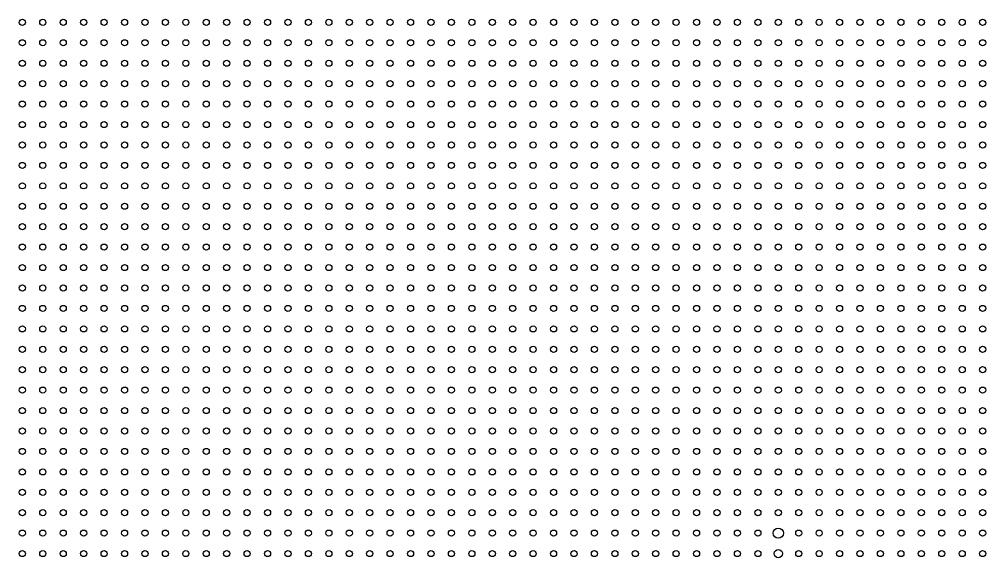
# Model space of a CAD drawing. Header units: metres. Extents: x -6 to 3826, y 14 to 2163.
# Drawn here: x 1917 to 2863, y 1636 to 2163 of the extents above; entities that cross this region are included whole.
import ezdxf

# ---------------------------------------------------------------- set-up
doc = ezdxf.new("R2010")
doc.units = ezdxf.units.M

msp = doc.modelspace()

# ---------------------------------------------------------------- linework, layer by layer
for centre, radius in [((1920, 2160), 3), ((1940, 2160), 3), ((1960, 2160), 3), ((1980, 2160), 3), ((2000, 2160), 3), ((2020, 2160), 3), ((2040, 2160), 3), ((2060, 2160), 3), ((2080, 2160), 3), ((2100, 2160), 3), ((2120, 2160), 3), ((2140, 2160), 3), ((2160, 2160), 3), ((2180, 2160), 3), ((2200, 2160), 3), ((2220, 2160), 3), ((2240, 2160), 3), ((2260, 2160), 3), ((2280, 2160), 3), ((2300, 2160), 3), ((2320, 2160), 3), ((2340, 2160), 3), ((2360, 2160), 3), ((2380, 2160), 3), ((2400, 2160), 3), ((2420, 2160), 3), ((2440, 2160), 3), ((2460, 2160), 3), ((2480, 2160), 3), ((2500, 2160), 3), ((2520, 2160), 3), ((2540, 2160), 3), ((2560, 2160), 3), ((2580, 2160), 3), ((2600, 2160), 3), ((2620, 2160), 3), ((2640, 2160), 3), ((2660, 2160), 3), ((2680, 2160), 3), ((2700, 2160), 3), ((2720, 2160), 3), ((2740, 2160), 3), ((2760, 2160), 3), ((2780, 2160), 3), ((2800, 2160), 3), ((2820, 2160), 3), ((2840, 2160), 3), ((2860, 2160), 3), ((1920, 2140), 3), ((1940, 2140), 3), ((1960, 2140), 3), ((1980, 2140), 3), ((2000, 2140), 3), ((2020, 2140), 3), ((2040, 2140), 3), ((2060, 2140), 3), ((2080, 2140), 3), ((2100, 2140), 3), ((2120, 2140), 3), ((2140, 2140), 3), ((2160, 2140), 3), ((2180, 2140), 3), ((2200, 2140), 3), ((2220, 2140), 3), ((2240, 2140), 3), ((2260, 2140), 3), ((2280, 2140), 3), ((2300, 2140), 3), ((2320, 2140), 3), ((2340, 2140), 3), ((2360, 2140), 3), ((2380, 2140), 3), ((2400, 2140), 3), ((2420, 2140), 3), ((2440, 2140), 3), ((2460, 2140), 3), ((2480, 2140), 3), ((2500, 2140), 3), ((2520, 2140), 3), ((2540, 2140), 3), ((2560, 2140), 3), ((2580, 2140), 3), ((2600, 2140), 3), ((2620, 2140), 3), ((2640, 2140), 3), ((2660, 2140), 3), ((2680, 2140), 3), ((2700, 2140), 3), ((2720, 2140), 3), ((2740, 2140), 3), ((2760, 2140), 3), ((2780, 2140), 3), ((2800, 2140), 3), ((2820, 2140), 3), ((2840, 2140), 3), ((2860, 2140), 3), ((1920, 2120), 3), ((1940, 2120), 3), ((1960, 2120), 3), ((1980, 2120), 3), ((2000, 2120), 3), ((2020, 2120), 3), ((2040, 2120), 3), ((2060, 2120), 3), ((2080, 2120), 3), ((2100, 2120), 3), ((2120, 2120), 3), ((2140, 2120), 3), ((2160, 2120), 3), ((2180, 2120), 3), ((2200, 2120), 3), ((2220, 2120), 3), ((2240, 2120), 3), ((2260, 2120), 3), ((2280, 2120), 3), ((2300, 2120), 3), ((2320, 2120), 3), ((2340, 2120), 3), ((2360, 2120), 3), ((2380, 2120), 3), ((2400, 2120), 3), ((2420, 2120), 3), ((2440, 2120), 3), ((2460, 2120), 3), ((2480, 2120), 3), ((2500, 2120), 3), ((2520, 2120), 3), ((2540, 2120), 3), ((2560, 2120), 3), ((2580, 2120), 3), ((2600, 2120), 3), ((2620, 2120), 3), ((2640, 2120), 3), ((2660, 2120), 3), ((2680, 2120), 3), ((2700, 2120), 3), ((2720, 2120), 3), ((2740, 2120), 3), ((2760, 2120), 3), ((2780, 2120), 3), ((2800, 2120), 3), ((2820, 2120), 3), ((2840, 2120), 3), ((2860, 2120), 3), ((1920, 2100), 3), ((1940, 2100), 3), ((1960, 2100), 3), ((1980, 2100), 3), ((2000, 2100), 3), ((2020, 2100), 3), ((2040, 2100), 3), ((2060, 2100), 3), ((2080, 2100), 3), ((2100, 2100), 3), ((2120, 2100), 3), ((2140, 2100), 3), ((2160, 2100), 3), ((2180, 2100), 3), ((2200, 2100), 3), ((2220, 2100), 3), ((2240, 2100), 3), ((2260, 2100), 3), ((2280, 2100), 3), ((2300, 2100), 3), ((2320, 2100), 3), ((2340, 2100), 3), ((2360, 2100), 3), ((2380, 2100), 3), ((2400, 2100), 3), ((2420, 2100), 3), ((2440, 2100), 3), ((2460, 2100), 3), ((2480, 2100), 3), ((2500, 2100), 3), ((2520, 2100), 3), ((2540, 2100), 3), ((2560, 2100), 3), ((2580, 2100), 3), ((2600, 2100), 3), ((2620, 2100), 3), ((2640, 2100), 3), ((2660, 2100), 3), ((2680, 2100), 3), ((2700, 2100), 3), ((2720, 2100), 3), ((2740, 2100), 3), ((2760, 2100), 3), ((2780, 2100), 3), ((2800, 2100), 3), ((2820, 2100), 3), ((2840, 2100), 3), ((2860, 2100), 3), ((1920, 2080), 3), ((1940, 2080), 3), ((1960, 2080), 3), ((1980, 2080), 3), ((2000, 2080), 3), ((2020, 2080), 3), ((2040, 2080), 3), ((2060, 2080), 3), ((2080, 2080), 3), ((2100, 2080), 3), ((2120, 2080), 3), ((2140, 2080), 3), ((2160, 2080), 3), ((2180, 2080), 3), ((2200, 2080), 3), ((2220, 2080), 3), ((2240, 2080), 3), ((2260, 2080), 3), ((2280, 2080), 3), ((2300, 2080), 3), ((2320, 2080), 3), ((2340, 2080), 3), ((2360, 2080), 3), ((2380, 2080), 3), ((2400, 2080), 3), ((2420, 2080), 3), ((2440, 2080), 3), ((2460, 2080), 3), ((2480, 2080), 3), ((2500, 2080), 3), ((2520, 2080), 3), ((2540, 2080), 3), ((2560, 2080), 3), ((2580, 2080), 3), ((2600, 2080), 3), ((2620, 2080), 3), ((2640, 2080), 3), ((2660, 2080), 3), ((2680, 2080), 3), ((2700, 2080), 3), ((2720, 2080), 3), ((2740, 2080), 3), ((2760, 2080), 3), ((2780, 2080), 3), ((2800, 2080), 3), ((2820, 2080), 3), ((2840, 2080), 3), ((2860, 2080), 3), ((1920, 2060), 3), ((1940, 2060), 3), ((1960, 2060), 3), ((1980, 2060), 3), ((2000, 2060), 3), ((2020, 2060), 3), ((2040, 2060), 3), ((2060, 2060), 3), ((2080, 2060), 3), ((2100, 2060), 3), ((2120, 2060), 3), ((2140, 2060), 3), ((2160, 2060), 3), ((2180, 2060), 3), ((2200, 2060), 3), ((2220, 2060), 3), ((2240, 2060), 3), ((2260, 2060), 3), ((2280, 2060), 3), ((2300, 2060), 3), ((2320, 2060), 3), ((2340, 2060), 3), ((2360, 2060), 3), ((2380, 2060), 3), ((2400, 2060), 3), ((2420, 2060), 3), ((2440, 2060), 3), ((2460, 2060), 3), ((2480, 2060), 3), ((2500, 2060), 3), ((2520, 2060), 3), ((2540, 2060), 3), ((2560, 2060), 3), ((2580, 2060), 3), ((2600, 2060), 3), ((2620, 2060), 3), ((2640, 2060), 3), ((2660, 2060), 3), ((2680, 2060), 3), ((2700, 2060), 3), ((2720, 2060), 3), ((2740, 2060), 3), ((2760, 2060), 3), ((2780, 2060), 3), ((2800, 2060), 3), ((2820, 2060), 3), ((2840, 2060), 3), ((2860, 2060), 3), ((1920, 2040), 3), ((1940, 2040), 3), ((1960, 2040), 3), ((1980, 2040), 3), ((2000, 2040), 3), ((2020, 2040), 3), ((2040, 2040), 3), ((2060, 2040), 3), ((2080, 2040), 3), ((2100, 2040), 3), ((2120, 2040), 3), ((2140, 2040), 3), ((2160, 2040), 3), ((2180, 2040), 3), ((2200, 2040), 3), ((2220, 2040), 3), ((2240, 2040), 3), ((2260, 2040), 3), ((2280, 2040), 3), ((2300, 2040), 3), ((2320, 2040), 3), ((2340, 2040), 3), ((2360, 2040), 3), ((2380, 2040), 3), ((2400, 2040), 3), ((2420, 2040), 3), ((2440, 2040), 3), ((2460, 2040), 3), ((2480, 2040), 3), ((2500, 2040), 3), ((2520, 2040), 3), ((2540, 2040), 3), ((2560, 2040), 3), ((2580, 2040), 3), ((2600, 2040), 3), ((2620, 2040), 3), ((2640, 2040), 3), ((2660, 2040), 3), ((2680, 2040), 3), ((2700, 2040), 3), ((2720, 2040), 3), ((2740, 2040), 3), ((2760, 2040), 3), ((2780, 2040), 3), ((2800, 2040), 3), ((2820, 2040), 3), ((2840, 2040), 3), ((2860, 2040), 3), ((1920, 2020), 3), ((1940, 2020), 3), ((1960, 2020), 3), ((1980, 2020), 3), ((2000, 2020), 3), ((2020, 2020), 3), ((2040, 2020), 3), ((2060, 2020), 3), ((2080, 2020), 3), ((2100, 2020), 3), ((2120, 2020), 3), ((2140, 2020), 3), ((2160, 2020), 3), ((2180, 2020), 3), ((2200, 2020), 3), ((2220, 2020), 3), ((2240, 2020), 3), ((2260, 2020), 3), ((2280, 2020), 3), ((2300, 2020), 3), ((2320, 2020), 3), ((2340, 2020), 3), ((2360, 2020), 3), ((2380, 2020), 3), ((2400, 2020), 3), ((2420, 2020), 3), ((2440, 2020), 3), ((2460, 2020), 3), ((2480, 2020), 3), ((2500, 2020), 3), ((2520, 2020), 3), ((2540, 2020), 3), ((2560, 2020), 3), ((2580, 2020), 3), ((2600, 2020), 3), ((2620, 2020), 3), ((2640, 2020), 3), ((2660, 2020), 3), ((2680, 2020), 3), ((2700, 2020), 3), ((2720, 2020), 3), ((2740, 2020), 3), ((2760, 2020), 3), ((2780, 2020), 3), ((2800, 2020), 3), ((2820, 2020), 3), ((2840, 2020), 3), ((2860, 2020), 3), ((1920, 2000), 3), ((1940, 2000), 3), ((1960, 2000), 3), ((1980, 2000), 3), ((2000, 2000), 3), ((2020, 2000), 3), ((2040, 2000), 3), ((2060, 2000), 3), ((2080, 2000), 3), ((2100, 2000), 3), ((2120, 2000), 3), ((2140, 2000), 3), ((2160, 2000), 3), ((2180, 2000), 3), ((2200, 2000), 3), ((2220, 2000), 3), ((2240, 2000), 3), ((2260, 2000), 3), ((2280, 2000), 3), ((2300, 2000), 3), ((2320, 2000), 3), ((2340, 2000), 3), ((2360, 2000), 3), ((2380, 2000), 3), ((2400, 2000), 3), ((2420, 2000), 3), ((2440, 2000), 3), ((2460, 2000), 3), ((2480, 2000), 3), ((2500, 2000), 3), ((2520, 2000), 3), ((2540, 2000), 3), ((2560, 2000), 3), ((2580, 2000), 3), ((2600, 2000), 3), ((2620, 2000), 3), ((2640, 2000), 3), ((2660, 2000), 3), ((2680, 2000), 3), ((2700, 2000), 3), ((2720, 2000), 3), ((2740, 2000), 3), ((2760, 2000), 3), ((2780, 2000), 3), ((2800, 2000), 3), ((2820, 2000), 3), ((2840, 2000), 3), ((2860, 2000), 3), ((1920, 1980), 3), ((1940, 1980), 3), ((1960, 1980), 3), ((1980, 1980), 3), ((2000, 1980), 3), ((2020, 1980), 3), ((2040, 1980), 3), ((2060, 1980), 3), ((2080, 1980), 3), ((2100, 1980), 3), ((2120, 1980), 3), ((2140, 1980), 3), ((2160, 1980), 3), ((2180, 1980), 3), ((2200, 1980), 3), ((2220, 1980), 3), ((2240, 1980), 3), ((2260, 1980), 3), ((2280, 1980), 3), ((2300, 1980), 3), ((2320, 1980), 3), ((2340, 1980), 3), ((2360, 1980), 3), ((2380, 1980), 3), ((2400, 1980), 3), ((2420, 1980), 3), ((2440, 1980), 3), ((2460, 1980), 3), ((2480, 1980), 3), ((2500, 1980), 3), ((2520, 1980), 3), ((2540, 1980), 3), ((2560, 1980), 3), ((2580, 1980), 3), ((2600, 1980), 3), ((2620, 1980), 3), ((2640, 1980), 3), ((2660, 1980), 3), ((2680, 1980), 3), ((2700, 1980), 3), ((2720, 1980), 3), ((2740, 1980), 3), ((2760, 1980), 3), ((2780, 1980), 3), ((2800, 1980), 3), ((2820, 1980), 3), ((2840, 1980), 3), ((2860, 1980), 3), ((1920, 1960), 3), ((1940, 1960), 3), ((1960, 1960), 3), ((1980, 1960), 3), ((2000, 1960), 3), ((2020, 1960), 3), ((2040, 1960), 3), ((2060, 1960), 3), ((2080, 1960), 3), ((2100, 1960), 3), ((2120, 1960), 3), ((2140, 1960), 3), ((2160, 1960), 3), ((2180, 1960), 3), ((2200, 1960), 3), ((2220, 1960), 3), ((2240, 1960), 3), ((2260, 1960), 3), ((2280, 1960), 3), ((2300, 1960), 3), ((2320, 1960), 3), ((2340, 1960), 3), ((2360, 1960), 3), ((2380, 1960), 3), ((2400, 1960), 3), ((2420, 1960), 3), ((2440, 1960), 3), ((2460, 1960), 3), ((2480, 1960), 3), ((2500, 1960), 3), ((2520, 1960), 3), ((2540, 1960), 3), ((2560, 1960), 3), ((2580, 1960), 3), ((2600, 1960), 3), ((2620, 1960), 3), ((2640, 1960), 3), ((2660, 1960), 3), ((2680, 1960), 3), ((2700, 1960), 3), ((2720, 1960), 3), ((2740, 1960), 3), ((2760, 1960), 3), ((2780, 1960), 3), ((2800, 1960), 3), ((2820, 1960), 3), ((2840, 1960), 3), ((2860, 1960), 3), ((1920, 1940), 3), ((1940, 1940), 3), ((1960, 1940), 3), ((1980, 1940), 3), ((2000, 1940), 3), ((2020, 1940), 3), ((2040, 1940), 3), ((2060, 1940), 3), ((2080, 1940), 3), ((2100, 1940), 3), ((2120, 1940), 3), ((2140, 1940), 3), ((2160, 1940), 3), ((2180, 1940), 3), ((2200, 1940), 3), ((2220, 1940), 3), ((2240, 1940), 3), ((2260, 1940), 3), ((2280, 1940), 3), ((2300, 1940), 3), ((2320, 1940), 3), ((2340, 1940), 3), ((2360, 1940), 3), ((2380, 1940), 3), ((2400, 1940), 3), ((2420, 1940), 3), ((2440, 1940), 3), ((2460, 1940), 3), ((2480, 1940), 3), ((2500, 1940), 3), ((2520, 1940), 3), ((2540, 1940), 3), ((2560, 1940), 3), ((2580, 1940), 3), ((2600, 1940), 3), ((2620, 1940), 3), ((2640, 1940), 3), ((2660, 1940), 3), ((2680, 1940), 3), ((2700, 1940), 3), ((2720, 1940), 3), ((2740, 1940), 3), ((2760, 1940), 3), ((2780, 1940), 3), ((2800, 1940), 3), ((2820, 1940), 3), ((2840, 1940), 3), ((2860, 1940), 3), ((1920, 1920), 3), ((1940, 1920), 3), ((1960, 1920), 3), ((1980, 1920), 3), ((2000, 1920), 3), ((2020, 1920), 3), ((2040, 1920), 3), ((2060, 1920), 3), ((2080, 1920), 3), ((2100, 1920), 3), ((2120, 1920), 3), ((2140, 1920), 3), ((2160, 1920), 3), ((2180, 1920), 3), ((2200, 1920), 3), ((2220, 1920), 3), ((2240, 1920), 3), ((2260, 1920), 3), ((2280, 1920), 3), ((2300, 1920), 3), ((2320, 1920), 3), ((2340, 1920), 3), ((2360, 1920), 3), ((2380, 1920), 3), ((2400, 1920), 3), ((2420, 1920), 3), ((2440, 1920), 3), ((2460, 1920), 3), ((2480, 1920), 3), ((2500, 1920), 3), ((2520, 1920), 3), ((2540, 1920), 3), ((2560, 1920), 3), ((2580, 1920), 3), ((2600, 1920), 3), ((2620, 1920), 3), ((2640, 1920), 3), ((2660, 1920), 3), ((2680, 1920), 3), ((2700, 1920), 3), ((2720, 1920), 3), ((2740, 1920), 3), ((2760, 1920), 3), ((2780, 1920), 3), ((2800, 1920), 3), ((2820, 1920), 3), ((2840, 1920), 3), ((2860, 1920), 3), ((1920, 1900), 3), ((1940, 1900), 3), ((1960, 1900), 3), ((1980, 1900), 3), ((2000, 1900), 3), ((2020, 1900), 3), ((2040, 1900), 3), ((2060, 1900), 3), ((2080, 1900), 3), ((2100, 1900), 3), ((2120, 1900), 3), ((2140, 1900), 3), ((2160, 1900), 3), ((2180, 1900), 3), ((2200, 1900), 3), ((2220, 1900), 3), ((2240, 1900), 3), ((2260, 1900), 3), ((2280, 1900), 3), ((2300, 1900), 3), ((2320, 1900), 3), ((2340, 1900), 3), ((2360, 1900), 3), ((2380, 1900), 3), ((2400, 1900), 3), ((2420, 1900), 3), ((2440, 1900), 3), ((2460, 1900), 3), ((2480, 1900), 3), ((2500, 1900), 3), ((2520, 1900), 3), ((2540, 1900), 3), ((2560, 1900), 3), ((2580, 1900), 3), ((2600, 1900), 3), ((2620, 1900), 3), ((2640, 1900), 3), ((2660, 1900), 3), ((2680, 1900), 3), ((2700, 1900), 3), ((2720, 1900), 3), ((2740, 1900), 3), ((2760, 1900), 3), ((2780, 1900), 3), ((2800, 1900), 3), ((2820, 1900), 3), ((2840, 1900), 3), ((2860, 1900), 3), ((1920, 1880), 3), ((1940, 1880), 3), ((1960, 1880), 3), ((1980, 1880), 3), ((2000, 1880), 3), ((2020, 1880), 3), ((2040, 1880), 3), ((2060, 1880), 3), ((2080, 1880), 3), ((2100, 1880), 3), ((2120, 1880), 3), ((2140, 1880), 3), ((2160, 1880), 3), ((2180, 1880), 3), ((2200, 1880), 3), ((2220, 1880), 3), ((2240, 1880), 3), ((2260, 1880), 3), ((2280, 1880), 3), ((2300, 1880), 3), ((2320, 1880), 3), ((2340, 1880), 3), ((2360, 1880), 3), ((2380, 1880), 3), ((2400, 1880), 3), ((2420, 1880), 3), ((2440, 1880), 3), ((2460, 1880), 3), ((2480, 1880), 3), ((2500, 1880), 3), ((2520, 1880), 3), ((2540, 1880), 3), ((2560, 1880), 3), ((2580, 1880), 3), ((2600, 1880), 3), ((2620, 1880), 3), ((2640, 1880), 3), ((2660, 1880), 3), ((2680, 1880), 3), ((2700, 1880), 3), ((2720, 1880), 3), ((2740, 1880), 3), ((2760, 1880), 3), ((2780, 1880), 3), ((2800, 1880), 3), ((2820, 1880), 3), ((2840, 1880), 3), ((2860, 1880), 3), ((1920, 1860), 3), ((1940, 1860), 3), ((1960, 1860), 3), ((1980, 1860), 3), ((2000, 1860), 3), ((2020, 1860), 3), ((2040, 1860), 3), ((2060, 1860), 3), ((2080, 1860), 3), ((2100, 1860), 3), ((2120, 1860), 3), ((2140, 1860), 3), ((2160, 1860), 3), ((2180, 1860), 3), ((2200, 1860), 3), ((2220, 1860), 3), ((2240, 1860), 3), ((2260, 1860), 3), ((2280, 1860), 3), ((2300, 1860), 3), ((2320, 1860), 3), ((2340, 1860), 3), ((2360, 1860), 3), ((2380, 1860), 3), ((2400, 1860), 3), ((2420, 1860), 3), ((2440, 1860), 3), ((2460, 1860), 3), ((2480, 1860), 3), ((2500, 1860), 3), ((2520, 1860), 3), ((2540, 1860), 3), ((2560, 1860), 3), ((2580, 1860), 3), ((2600, 1860), 3), ((2620, 1860), 3), ((2640, 1860), 3), ((2660, 1860), 3), ((2680, 1860), 3), ((2700, 1860), 3), ((2720, 1860), 3), ((2740, 1860), 3), ((2760, 1860), 3), ((2780, 1860), 3), ((2800, 1860), 3), ((2820, 1860), 3), ((2840, 1860), 3), ((2860, 1860), 3), ((1920, 1840), 3), ((1940, 1840), 3), ((1960, 1840), 3), ((1980, 1840), 3), ((2000, 1840), 3), ((2020, 1840), 3), ((2040, 1840), 3), ((2060, 1840), 3), ((2080, 1840), 3), ((2100, 1840), 3), ((2120, 1840), 3), ((2140, 1840), 3), ((2160, 1840), 3), ((2180, 1840), 3), ((2200, 1840), 3), ((2220, 1840), 3), ((2240, 1840), 3), ((2260, 1840), 3), ((2280, 1840), 3), ((2300, 1840), 3), ((2320, 1840), 3), ((2340, 1840), 3), ((2360, 1840), 3), ((2380, 1840), 3), ((2400, 1840), 3), ((2420, 1840), 3), ((2440, 1840), 3), ((2460, 1840), 3), ((2480, 1840), 3), ((2500, 1840), 3), ((2520, 1840), 3), ((2540, 1840), 3), ((2560, 1840), 3), ((2580, 1840), 3), ((2600, 1840), 3), ((2620, 1840), 3), ((2640, 1840), 3), ((2660, 1840), 3), ((2680, 1840), 3), ((2700, 1840), 3), ((2720, 1840), 3), ((2740, 1840), 3), ((2760, 1840), 3), ((2780, 1840), 3), ((2800, 1840), 3), ((2820, 1840), 3), ((2840, 1840), 3), ((2860, 1840), 3), ((1920, 1820), 3), ((1940, 1820), 3), ((1960, 1820), 3), ((1980, 1820), 3), ((2000, 1820), 3), ((2020, 1820), 3), ((2040, 1820), 3), ((2060, 1820), 3), ((2080, 1820), 3), ((2100, 1820), 3), ((2120, 1820), 3), ((2140, 1820), 3), ((2160, 1820), 3), ((2180, 1820), 3), ((2200, 1820), 3), ((2220, 1820), 3), ((2240, 1820), 3), ((2260, 1820), 3), ((2280, 1820), 3), ((2300, 1820), 3), ((2320, 1820), 3), ((2340, 1820), 3), ((2360, 1820), 3), ((2380, 1820), 3), ((2400, 1820), 3), ((2420, 1820), 3), ((2440, 1820), 3), ((2460, 1820), 3), ((2480, 1820), 3), ((2500, 1820), 3), ((2520, 1820), 3), ((2540, 1820), 3), ((2560, 1820), 3), ((2580, 1820), 3), ((2600, 1820), 3), ((2620, 1820), 3), ((2640, 1820), 3), ((2660, 1820), 3), ((2680, 1820), 3), ((2700, 1820), 3), ((2720, 1820), 3), ((2740, 1820), 3), ((2760, 1820), 3), ((2780, 1820), 3), ((2800, 1820), 3), ((2820, 1820), 3), ((2840, 1820), 3), ((2860, 1820), 3), ((1920, 1800), 3), ((1940, 1800), 3), ((1960, 1800), 3), ((1980, 1800), 3), ((2000, 1800), 3), ((2020, 1800), 3), ((2040, 1800), 3), ((2060, 1800), 3), ((2080, 1800), 3), ((2100, 1800), 3), ((2120, 1800), 3), ((2140, 1800), 3), ((2160, 1800), 3), ((2180, 1800), 3), ((2200, 1800), 3), ((2220, 1800), 3), ((2240, 1800), 3), ((2260, 1800), 3), ((2280, 1800), 3), ((2300, 1800), 3), ((2320, 1800), 3), ((2340, 1800), 3), ((2360, 1800), 3), ((2380, 1800), 3), ((2400, 1800), 3), ((2420, 1800), 3), ((2440, 1800), 3), ((2460, 1800), 3), ((2480, 1800), 3), ((2500, 1800), 3), ((2520, 1800), 3), ((2540, 1800), 3), ((2560, 1800), 3), ((2580, 1800), 3), ((2600, 1800), 3), ((2620, 1800), 3), ((2640, 1800), 3), ((2660, 1800), 3), ((2680, 1800), 3), ((2700, 1800), 3), ((2720, 1800), 3), ((2740, 1800), 3), ((2760, 1800), 3), ((2780, 1800), 3), ((2800, 1800), 3), ((2820, 1800), 3), ((2840, 1800), 3), ((2860, 1800), 3), ((1920, 1780), 3), ((1940, 1780), 3), ((1960, 1780), 3), ((1980, 1780), 3), ((2000, 1780), 3), ((2020, 1780), 3), ((2040, 1780), 3), ((2060, 1780), 3), ((2080, 1780), 3), ((2100, 1780), 3), ((2120, 1780), 3), ((2140, 1780), 3), ((2160, 1780), 3), ((2180, 1780), 3), ((2200, 1780), 3), ((2220, 1780), 3), ((2240, 1780), 3), ((2260, 1780), 3), ((2280, 1780), 3), ((2300, 1780), 3), ((2320, 1780), 3), ((2340, 1780), 3), ((2360, 1780), 3), ((2380, 1780), 3), ((2400, 1780), 3), ((2420, 1780), 3), ((2440, 1780), 3), ((2460, 1780), 3), ((2480, 1780), 3), ((2500, 1780), 3), ((2520, 1780), 3), ((2540, 1780), 3), ((2560, 1780), 3), ((2580, 1780), 3), ((2600, 1780), 3), ((2620, 1780), 3), ((2640, 1780), 3), ((2660, 1780), 3), ((2680, 1780), 3), ((2700, 1780), 3), ((2720, 1780), 3), ((2740, 1780), 3), ((2760, 1780), 3), ((2780, 1780), 3), ((2800, 1780), 3), ((2820, 1780), 3), ((2840, 1780), 3), ((2860, 1780), 3), ((1920, 1760), 3), ((1940, 1760), 3), ((1960, 1760), 3), ((1980, 1760), 3), ((2000, 1760), 3), ((2020, 1760), 3), ((2040, 1760), 3), ((2060, 1760), 3), ((2080, 1760), 3), ((2100, 1760), 3), ((2120, 1760), 3), ((2140, 1760), 3), ((2160, 1760), 3), ((2180, 1760), 3), ((2200, 1760), 3), ((2220, 1760), 3), ((2240, 1760), 3), ((2260, 1760), 3), ((2280, 1760), 3), ((2300, 1760), 3), ((2320, 1760), 3), ((2340, 1760), 3), ((2360, 1760), 3), ((2380, 1760), 3), ((2400, 1760), 3), ((2420, 1760), 3), ((2440, 1760), 3), ((2460, 1760), 3), ((2480, 1760), 3), ((2500, 1760), 3), ((2520, 1760), 3), ((2540, 1760), 3), ((2560, 1760), 3), ((2580, 1760), 3), ((2600, 1760), 3), ((2620, 1760), 3), ((2640, 1760), 3), ((2660, 1760), 3), ((2680, 1760), 3), ((2700, 1760), 3), ((2720, 1760), 3), ((2740, 1760), 3), ((2760, 1760), 3), ((2780, 1760), 3), ((2800, 1760), 3), ((2820, 1760), 3), ((2840, 1760), 3), ((2860, 1760), 3), ((1920, 1740), 3), ((1940, 1740), 3), ((1960, 1740), 3), ((1980, 1740), 3), ((2000, 1740), 3), ((2020, 1740), 3), ((2040, 1740), 3), ((2060, 1740), 3), ((2080, 1740), 3), ((2100, 1740), 3), ((2120, 1740), 3), ((2140, 1740), 3), ((2160, 1740), 3), ((2180, 1740), 3), ((2200, 1740), 3), ((2220, 1740), 3), ((2240, 1740), 3), ((2260, 1740), 3), ((2280, 1740), 3), ((2300, 1740), 3), ((2320, 1740), 3), ((2340, 1740), 3), ((2360, 1740), 3), ((2380, 1740), 3), ((2400, 1740), 3), ((2420, 1740), 3), ((2440, 1740), 3), ((2460, 1740), 3), ((2480, 1740), 3), ((2500, 1740), 3), ((2520, 1740), 3), ((2540, 1740), 3), ((2560, 1740), 3), ((2580, 1740), 3), ((2600, 1740), 3), ((2620, 1740), 3), ((2640, 1740), 3), ((2660, 1740), 3), ((2680, 1740), 3), ((2700, 1740), 3), ((2720, 1740), 3), ((2740, 1740), 3), ((2760, 1740), 3), ((2780, 1740), 3), ((2800, 1740), 3), ((2820, 1740), 3), ((2840, 1740), 3), ((2860, 1740), 3), ((1920, 1720), 3), ((1940, 1720), 3), ((1960, 1720), 3), ((1980, 1720), 3), ((2000, 1720), 3), ((2020, 1720), 3), ((2040, 1720), 3), ((2060, 1720), 3), ((2080, 1720), 3), ((2100, 1720), 3), ((2120, 1720), 3), ((2140, 1720), 3), ((2160, 1720), 3), ((2180, 1720), 3), ((2200, 1720), 3), ((2220, 1720), 3), ((2240, 1720), 3), ((2260, 1720), 3), ((2280, 1720), 3), ((2300, 1720), 3), ((2320, 1720), 3), ((2340, 1720), 3), ((2360, 1720), 3), ((2380, 1720), 3), ((2400, 1720), 3), ((2420, 1720), 3), ((2440, 1720), 3), ((2460, 1720), 3), ((2480, 1720), 3), ((2500, 1720), 3), ((2520, 1720), 3), ((2540, 1720), 3), ((2560, 1720), 3), ((2580, 1720), 3), ((2600, 1720), 3), ((2620, 1720), 3), ((2640, 1720), 3), ((2660, 1720), 3), ((2680, 1720), 3), ((2700, 1720), 3), ((2720, 1720), 3), ((2740, 1720), 3), ((2760, 1720), 3), ((2780, 1720), 3), ((2800, 1720), 3), ((2820, 1720), 3), ((2840, 1720), 3), ((2860, 1720), 3), ((1920, 1700), 3), ((1940, 1700), 3), ((1960, 1700), 3), ((1980, 1700), 3), ((2000, 1700), 3), ((2020, 1700), 3), ((2040, 1700), 3), ((2060, 1700), 3), ((2080, 1700), 3), ((2100, 1700), 3), ((2120, 1700), 3), ((2140, 1700), 3), ((2160, 1700), 3), ((2180, 1700), 3), ((2200, 1700), 3), ((2220, 1700), 3), ((2240, 1700), 3), ((2260, 1700), 3), ((2280, 1700), 3), ((2300, 1700), 3), ((2320, 1700), 3), ((2340, 1700), 3), ((2360, 1700), 3), ((2380, 1700), 3), ((2400, 1700), 3), ((2420, 1700), 3), ((2440, 1700), 3), ((2460, 1700), 3), ((2480, 1700), 3), ((2500, 1700), 3), ((2520, 1700), 3), ((2540, 1700), 3), ((2560, 1700), 3), ((2580, 1700), 3), ((2600, 1700), 3), ((2620, 1700), 3), ((2640, 1700), 3), ((2660, 1700), 3), ((2680, 1700), 3), ((2700, 1700), 3), ((2720, 1700), 3), ((2740, 1700), 3), ((2760, 1700), 3), ((2780, 1700), 3), ((2800, 1700), 3), ((2820, 1700), 3), ((2840, 1700), 3), ((2860, 1700), 3), ((1920, 1680), 3), ((1940, 1680), 3), ((1960, 1680), 3), ((1980, 1680), 3), ((2000, 1680), 3), ((2020, 1680), 3), ((2040, 1680), 3), ((2060, 1680), 3), ((2080, 1680), 3), ((2100, 1680), 3), ((2120, 1680), 3), ((2140, 1680), 3), ((2160, 1680), 3), ((2180, 1680), 3), ((2200, 1680), 3), ((2220, 1680), 3), ((2240, 1680), 3), ((2260, 1680), 3), ((2280, 1680), 3), ((2300, 1680), 3), ((2320, 1680), 3), ((2340, 1680), 3), ((2360, 1680), 3), ((2380, 1680), 3), ((2400, 1680), 3), ((2420, 1680), 3), ((2440, 1680), 3), ((2460, 1680), 3), ((2480, 1680), 3), ((2500, 1680), 3), ((2520, 1680), 3), ((2540, 1680), 3), ((2560, 1680), 3), ((2580, 1680), 3), ((2600, 1680), 3), ((2620, 1680), 3), ((2640, 1680), 3), ((2660, 1680), 3), ((2680, 1680), 3), ((2700, 1680), 3), ((2720, 1680), 3), ((2740, 1680), 3), ((2760, 1680), 3), ((2780, 1680), 3), ((2800, 1680), 3), ((2820, 1680), 3), ((2840, 1680), 3), ((2860, 1680), 3), ((2660, 1660), 5), ((1920, 1660), 3), ((1940, 1660), 3), ((1960, 1660), 3), ((1980, 1660), 3), ((2000, 1660), 3), ((2020, 1660), 3), ((2040, 1660), 3), ((2060, 1660), 3), ((2080, 1660), 3), ((2100, 1660), 3), ((2120, 1660), 3), ((2140, 1660), 3), ((2160, 1660), 3), ((2180, 1660), 3), ((2200, 1660), 3), ((2220, 1660), 3), ((2240, 1660), 3), ((2260, 1660), 3), ((2280, 1660), 3), ((2300, 1660), 3), ((2320, 1660), 3), ((2340, 1660), 3), ((2360, 1660), 3), ((2380, 1660), 3), ((2400, 1660), 3), ((2420, 1660), 3), ((2440, 1660), 3), ((2460, 1660), 3), ((2480, 1660), 3), ((2500, 1660), 3), ((2520, 1660), 3), ((2540, 1660), 3), ((2560, 1660), 3), ((2580, 1660), 3), ((2600, 1660), 3), ((2620, 1660), 3), ((2640, 1660), 3), ((2680, 1660), 3), ((2700, 1660), 3), ((2720, 1660), 3), ((2740, 1660), 3), ((2760, 1660), 3), ((2780, 1660), 3), ((2800, 1660), 3), ((2820, 1660), 3), ((2840, 1660), 3), ((2860, 1660), 3), ((1920, 1640), 3), ((1940, 1640), 3), ((1960, 1640), 3), ((1980, 1640), 3), ((2000, 1640), 3), ((2020, 1640), 3), ((2040, 1640), 3), ((2060, 1640), 3), ((2080, 1640), 3), ((2100, 1640), 3), ((2120, 1640), 3), ((2140, 1640), 3), ((2160, 1640), 3), ((2180, 1640), 3), ((2200, 1640), 3), ((2220, 1640), 3), ((2240, 1640), 3), ((2260, 1640), 3), ((2280, 1640), 3), ((2300, 1640), 3), ((2320, 1640), 3), ((2340, 1640), 3), ((2360, 1640), 3), ((2380, 1640), 3), ((2400, 1640), 3), ((2420, 1640), 3), ((2440, 1640), 3), ((2460, 1640), 3), ((2480, 1640), 3), ((2500, 1640), 3), ((2520, 1640), 3), ((2540, 1640), 3), ((2560, 1640), 3), ((2580, 1640), 3), ((2600, 1640), 3), ((2620, 1640), 3), ((2640, 1640), 3), ((2660, 1640), 4), ((2680, 1640), 3), ((2700, 1640), 3), ((2720, 1640), 3), ((2740, 1640), 3), ((2760, 1640), 3), ((2780, 1640), 3), ((2800, 1640), 3), ((2820, 1640), 3), ((2840, 1640), 3), ((2860, 1640), 3)]:
    msp.add_circle(centre, radius)

doc.saveas('drawing.dxf')
